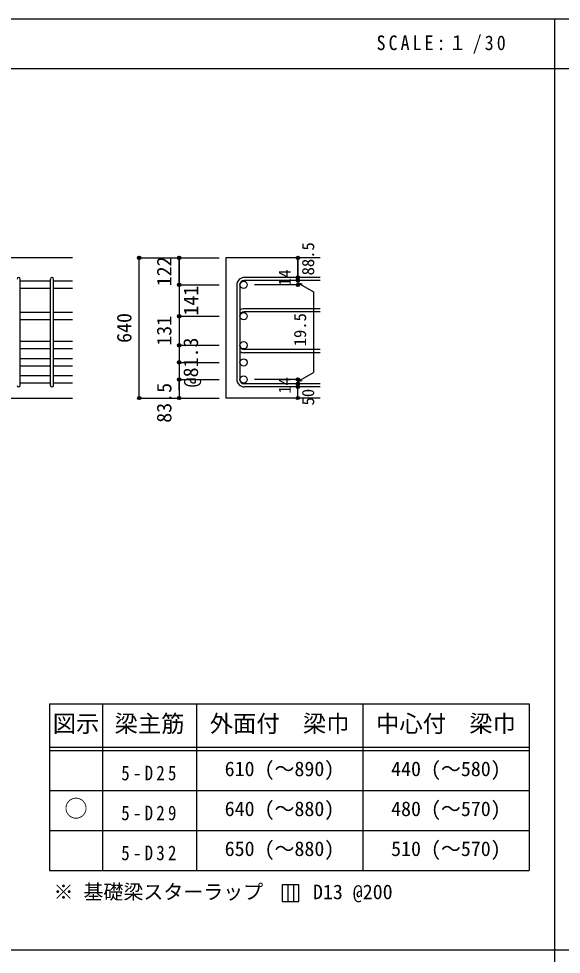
# Model space of a CAD drawing. Units: millimetres at full size, sheet at 1:30, with parts at other scales. Extents: x -5973 to 5954, y -4195 to 4201.
# Drawn here: x -3539 to -1094, y -15 to 4201 of the extents above; entities that cross this region are included whole.
import ezdxf
from ezdxf.enums import TextEntityAlignment as Align

# ---------------------------------------------------------------- set-up
doc = ezdxf.new("R2010")
doc.units = ezdxf.units.MM
doc.header["$LTSCALE"] = 30
doc.header["$PDMODE"] = 32
doc.header["$PDSIZE"] = 15
for name, color, linetype in [('0-1_躯体線', 2, 'Continuous'), ('0-5_基礎梁筋', 7, 'Continuous'), ('0-6_スタラップ筋', 7, 'Continuous'), ('0-D_寸法', 4, 'Continuous'), ('6-7_文字', 7, 'Continuous'), ('6-E_枠', 7, 'Continuous'), ('F-0_枠', 6, 'Continuous')]:
    doc.layers.add(name, color=color, linetype=linetype)
doc.styles.add('ＭＳ ゴシック', font='')
doc.styles.get('ＭＳ ゴシック').set_extended_font_data('MS Gothic')

msp = doc.modelspace()

# ---------------------------------------------------------------- linework, layer by layer
at = {"layer": '0-1_躯体線'}
for p, q in [((-3295.8, 3123.3), (-4895.8, 3123.3)), ((-2180.8, 3123.3), (-2605.8, 3123.3)), ((-2605.8, 3123.3), (-2605.8, 2491.8)), ((-3695.8, 2491.8), (-3295.8, 2491.8)), ((-2180.8, 2491.8), (-2605.8, 2491.8))]:
    msp.add_line(p, q, dxfattribs=at)
at = {"layer": '0-5_基礎梁筋'}
for p, q in [((-3395.8, 3018.1), (-3531.8, 3018.1)), ((-3295.8, 3018.1), (-3381.8, 3018.1)), ((-3395.8, 2985.1), (-3531.8, 2985.1)), ((-3295.8, 2985.1), (-3381.8, 2985.1)), ((-3395.8, 2876.8), (-3531.8, 2876.8)), ((-3295.8, 2876.8), (-3381.8, 2876.8)), ((-3395.8, 2843.8), (-3531.8, 2843.8)), ((-3295.8, 2843.8), (-3381.8, 2843.8)), ((-3395.8, 2745.8), (-3531.8, 2745.8)), ((-3295.8, 2745.8), (-3381.8, 2745.8)), ((-3395.8, 2712.8), (-3531.8, 2712.8)), ((-3295.8, 2712.8), (-3381.8, 2712.8)), ((-3395.8, 2668.8), (-3531.8, 2668.8)), ((-3295.8, 2668.8), (-3381.8, 2668.8)), ((-3395.8, 2635.8), (-3531.8, 2635.8)), ((-3295.8, 2635.8), (-3381.8, 2635.8)), ((-3395.8, 2591.8), (-3531.8, 2591.8)), ((-3295.8, 2591.8), (-3381.8, 2591.8)), ((-3395.8, 2558.8), (-3531.8, 2558.8)), ((-3295.8, 2558.8), (-3381.8, 2558.8))]:
    msp.add_line(p, q, dxfattribs=at)
at = {"layer": '0-5_基礎梁筋', "color": 3}
for centre in [(-2525.3, 3001.6), (-2525.3, 2860.3), (-2525.3, 2729.3), (-2525.3, 2652.3), (-2525.3, 2575.3)]:
    msp.add_circle(centre, 16.5, dxfattribs=at)
at = {"layer": '0-6_スタラップ筋'}
for p, q in [((-3531.8, 2548.8), (-3531.8, 3028.1)), ((-3395.8, 2548.8), (-3395.8, 3028.1)), ((-3381.8, 2548.8), (-3381.8, 3028.1)), ((-2555.8, 3001.6), (-2555.8, 2575.3)), ((-2541.8, 3001.6), (-2541.8, 2575.3)), ((-2180.8, 3035.1), (-2522.3, 3035.1)), ((-2180.8, 3021.1), (-2522.3, 3021.1)), ((-2180.8, 2893.8), (-2522.3, 2893.8)), ((-2180.8, 2879.8), (-2522.3, 2879.8)), ((-2180.8, 2709.8), (-2522.3, 2709.8)), ((-2180.8, 2695.8), (-2522.3, 2695.8)), ((-2180.8, 2555.8), (-2522.3, 2555.8)), ((-2180.8, 2541.8), (-2522.3, 2541.8))]:
    msp.add_line(p, q, dxfattribs=at)
for centre, radius, start, end in [((-3538.8, 3028.1), 7, 0, 180), ((-3388.8, 3028.1), 7, 0, 180), ((-2522.3, 3001.6), 33.5, 90, 180), ((-2522.3, 3001.6), 19.5, 90, 180), ((-2522.3, 2860.3), 33.5, 90, 125.59765), ((-2522.3, 2860.3), 19.5, 90, 180), ((-2522.3, 2729.3), 19.5, 180, 270), ((-2522.3, 2729.3), 33.5, 234.40235, 270), ((-2522.3, 2575.3), 33.5, 180, 270), ((-2522.3, 2575.3), 19.5, 180, 270), ((-3538.8, 2548.8), 7, 180, 0), ((-3388.8, 2548.8), 7, 180, 0)]:
    msp.add_arc(centre, radius, start, end, dxfattribs=at)
at = {"layer": '0-D_寸法'}
for p, q in [((-2995.8, 3123.3), (-2815.8, 3123.3)), ((-2995.8, 3123.3), (-2815.8, 3123.3)), ((-2995.8, 2491.8), (-2995.8, 3123.3)), ((-2995.8, 2491.8), (-2995.8, 3123.3)), ((-2815.8, 3001.6), (-2815.8, 3123.3)), ((-2815.8, 3123.3), (-2635.8, 3123.3)), ((-2815.8, 3123.3), (-2635.8, 3123.3)), ((-2815.8, 3001.6), (-2815.8, 3123.3)), ((-2815.8, 3001.6), (-2635.8, 3001.6)), ((-2815.8, 3001.6), (-2635.8, 3001.6)), ((-2815.8, 3001.6), (-2815.8, 2949.6)), ((-2815.8, 3001.6), (-2815.8, 2527.83)), ((-2815.8, 3001.6), (-2815.8, 2542.3)), ((-2280.8, 3001.6), (-2476.89, 3001.6)), ((-2280.8, 3021.1), (-2280.8, 3035.1)), ((-2280.8, 3021.1), (-2280.8, 3001.6)), ((-2280.8, 3011.35), (-2261.48, 3006.18)), ((-2280.8, 3011.35), (-2210.74, 2970.9)), ((-2210.74, 2970.9), (-2210.74, 2606)), ((-2815.8, 2860.3), (-2635.8, 2860.3)), ((-2815.8, 2860.3), (-2635.8, 2860.3)), ((-2815.8, 2860.3), (-2815.8, 2575.3)), ((-2815.8, 2729.3), (-2635.8, 2729.3)), ((-2815.8, 2652.3), (-2635.8, 2652.3)), ((-2815.8, 2575.3), (-2635.8, 2575.3)), ((-2280.8, 2575.3), (-2476.89, 2575.3)), ((-2280.8, 2565.55), (-2210.74, 2606)), ((-2280.8, 2555.8), (-2280.8, 2575.3)), ((-2280.8, 2565.55), (-2261.48, 2570.73)), ((-2280.8, 2541.8), (-2280.8, 2555.8)), ((-2280.8, 2491.8), (-2280.8, 2541.8)), ((-2995.8, 2491.8), (-2815.8, 2491.8)), ((-2815.8, 2491.8), (-2635.8, 2491.8))]:
    msp.add_line(p, q, dxfattribs=at)
for points in [[(-2815.8, 3123.3), (-2815.8, 3001.6), (-2815.8, 2860.3)], [(-2280.8, 3123.3), (-2280.8, 3035.1), (-2280.8, 3123.3)], [(-2815.8, 2527.83), (-2815.8, 2575.3), (-2815.8, 2491.8)]]:
    msp.add_lwpolyline(points, dxfattribs=at)
for centre, radius in [((-2995.8, 3123.3), 8), ((-2995.8, 3123.3), 7.2), ((-2995.8, 3123.3), 6.4), ((-2995.8, 3123.3), 5.6), ((-2995.8, 3123.3), 4.8), ((-2995.8, 3123.3), 4), ((-2995.8, 3123.3), 3.2), ((-2995.8, 3123.3), 2.4), ((-2995.8, 3123.3), 1.6), ((-2995.8, 3123.3), 0.8), ((-2815.8, 3123.3), 8), ((-2815.8, 3123.3), 7.2), ((-2815.8, 3123.3), 6.4), ((-2815.8, 3123.3), 5.6), ((-2815.8, 3123.3), 4.8), ((-2815.8, 3123.3), 4), ((-2815.8, 3123.3), 3.2), ((-2815.8, 3123.3), 2.4), ((-2815.8, 3123.3), 1.6), ((-2815.8, 3123.3), 0.8), ((-2280.8, 3123.3), 4), ((-2280.8, 3123.3), 3.6), ((-2280.8, 3123.3), 3.2), ((-2280.8, 3123.3), 2.8), ((-2280.8, 3123.3), 2.4), ((-2280.8, 3123.3), 2), ((-2280.8, 3123.3), 1.6), ((-2280.8, 3123.3), 1.2), ((-2280.8, 3123.3), 0.8), ((-2280.8, 3123.3), 0.4), ((-2280.8, 3035.1), 4), ((-2280.8, 3035.1), 3.6), ((-2280.8, 3035.1), 3.2), ((-2280.8, 3035.1), 2.8), ((-2280.8, 3035.1), 2.4), ((-2280.8, 3035.1), 2), ((-2280.8, 3035.1), 1.6), ((-2280.8, 3035.1), 1.2), ((-2280.8, 3035.1), 0.8), ((-2815.8, 3001.6), 8), ((-2815.8, 3001.6), 7.2), ((-2815.8, 3001.6), 6.4), ((-2815.8, 3001.6), 5.6), ((-2815.8, 3001.6), 4.8), ((-2815.8, 3001.6), 4), ((-2815.8, 3001.6), 3.2), ((-2815.8, 3001.6), 2.4), ((-2815.8, 3001.6), 1.6), ((-2815.8, 3001.6), 0.8), ((-2280.8, 3021.1), 4), ((-2280.8, 3001.6), 4), ((-2280.8, 3021.1), 3.6), ((-2280.8, 3001.6), 3.6), ((-2280.8, 3021.1), 3.2), ((-2280.8, 3001.6), 3.2), ((-2280.8, 3021.1), 2.8), ((-2280.8, 3001.6), 2.8), ((-2280.8, 3021.1), 2.4), ((-2280.8, 3001.6), 2.4), ((-2280.8, 3021.1), 2), ((-2280.8, 3001.6), 2), ((-2280.8, 3021.1), 1.6), ((-2280.8, 3001.6), 1.6), ((-2280.8, 3021.1), 1.2), ((-2280.8, 3001.6), 1.2), ((-2280.8, 3021.1), 0.8), ((-2280.8, 3001.6), 0.8), ((-2280.8, 3035.1), 0.4), ((-2280.8, 3021.1), 0.4), ((-2280.8, 3001.6), 0.4), ((-2815.8, 2860.3), 8), ((-2815.8, 2860.3), 7.2), ((-2815.8, 2860.3), 6.4), ((-2815.8, 2860.3), 5.6), ((-2815.8, 2860.3), 4.8), ((-2815.8, 2860.3), 4), ((-2815.8, 2860.3), 3.2), ((-2815.8, 2860.3), 2.4), ((-2815.8, 2860.3), 1.6), ((-2815.8, 2860.3), 0.8), ((-2815.8, 2729.3), 8), ((-2815.8, 2729.3), 7.2), ((-2815.8, 2729.3), 6.4), ((-2815.8, 2729.3), 5.6), ((-2815.8, 2729.3), 4.8), ((-2815.8, 2729.3), 4), ((-2815.8, 2729.3), 3.2), ((-2815.8, 2729.3), 2.4), ((-2815.8, 2729.3), 1.6), ((-2815.8, 2729.3), 0.8), ((-2815.8, 2652.3), 8), ((-2815.8, 2652.3), 7.2), ((-2815.8, 2652.3), 6.4), ((-2815.8, 2652.3), 5.6), ((-2815.8, 2652.3), 4.8), ((-2815.8, 2652.3), 4), ((-2815.8, 2652.3), 3.2), ((-2815.8, 2652.3), 2.4), ((-2815.8, 2652.3), 1.6), ((-2815.8, 2652.3), 0.8), ((-2815.8, 2575.3), 8), ((-2815.8, 2575.3), 7.2), ((-2815.8, 2575.3), 6.4), ((-2815.8, 2575.3), 5.6), ((-2815.8, 2575.3), 4.8), ((-2815.8, 2575.3), 4), ((-2815.8, 2575.3), 3.2), ((-2815.8, 2575.3), 2.4), ((-2815.8, 2575.3), 1.6), ((-2815.8, 2575.3), 0.8), ((-2280.8, 2575.3), 4), ((-2280.8, 2575.3), 3.6), ((-2280.8, 2575.3), 3.2), ((-2280.8, 2575.3), 2.8), ((-2280.8, 2575.3), 2.4), ((-2280.8, 2575.3), 2), ((-2280.8, 2575.3), 1.6), ((-2280.8, 2575.3), 1.2), ((-2280.8, 2575.3), 0.8), ((-2280.8, 2575.3), 0.4), ((-2280.8, 2555.8), 4), ((-2280.8, 2541.8), 4), ((-2280.8, 2555.8), 3.6), ((-2280.8, 2541.8), 3.6), ((-2280.8, 2555.8), 3.2), ((-2280.8, 2541.8), 3.2), ((-2280.8, 2555.8), 2.8), ((-2280.8, 2541.8), 2.8), ((-2280.8, 2555.8), 2.4), ((-2280.8, 2541.8), 2.4), ((-2280.8, 2555.8), 2), ((-2280.8, 2541.8), 2), ((-2280.8, 2555.8), 1.6), ((-2280.8, 2541.8), 1.6), ((-2280.8, 2555.8), 1.2), ((-2280.8, 2541.8), 1.2), ((-2280.8, 2555.8), 0.8), ((-2280.8, 2541.8), 0.8), ((-2280.8, 2555.8), 0.4), ((-2280.8, 2541.8), 0.4), ((-2995.8, 2491.8), 7.2), ((-2995.8, 2491.8), 6.4), ((-2995.8, 2491.8), 5.6), ((-2995.8, 2491.8), 4.8), ((-2995.8, 2491.8), 4), ((-2995.8, 2491.8), 3.2), ((-2995.8, 2491.8), 2.4), ((-2995.8, 2491.8), 1.6), ((-2995.8, 2491.8), 0.8), ((-2815.8, 2491.8), 7.2), ((-2815.8, 2491.8), 6.4), ((-2815.8, 2491.8), 5.6), ((-2815.8, 2491.8), 4.8), ((-2815.8, 2491.8), 4), ((-2815.8, 2491.8), 3.2), ((-2815.8, 2491.8), 2.4), ((-2815.8, 2491.8), 1.6), ((-2815.8, 2491.8), 0.8), ((-2280.8, 2491.8), 4), ((-2280.8, 2491.8), 3.6), ((-2280.8, 2491.8), 3.2), ((-2280.8, 2491.8), 2.8), ((-2280.8, 2491.8), 2.4), ((-2280.8, 2491.8), 2), ((-2280.8, 2491.8), 1.6), ((-2280.8, 2491.8), 1.2), ((-2280.8, 2491.8), 0.8), ((-2280.8, 2491.8), 0.4)]:
    msp.add_circle(centre, radius, dxfattribs=at)
at = {"layer": '0-D_寸法', "color": 7}
for p in [(-2995.8, 3123.3), (-2815.8, 3123.3), (-2280.8, 3123.3), (-2280.8, 3035.1), (-2815.8, 3001.6), (-2280.8, 3021.1), (-2280.8, 3001.6), (-2815.8, 2860.3), (-2815.8, 2729.3), (-2815.8, 2652.3), (-2815.8, 2575.3), (-2280.8, 2575.3), (-2280.8, 2555.8), (-2280.8, 2541.8), (-2995.8, 2491.8), (-2815.8, 2491.8), (-2280.8, 2491.8)]:
    msp.add_point(p, dxfattribs=at)
at = {"layer": '6-7_文字'}
for p, q in [((-2325.9, 298.38), (-2325.9, 223.38)), ((-2300.9, 298.38), (-2300.9, 223.38))]:
    msp.add_line(p, q, dxfattribs=at)
msp.add_lwpolyline([(-2350.9, 223.38), (-2275.9, 223.38), (-2275.9, 298.38), (-2350.9, 298.38)], close=True, dxfattribs=at)
at = {"layer": '6-E_枠', "color": 3}
for p, q in [((-3400.52, 1112.77), (-3400.52, 362.77)), ((-3400.52, 1112.77), (-1238, 1112.77)), ((-1238, 1112.77), (-1238, 362.77)), ((-3400.52, 362.77), (-1238, 362.77))]:
    msp.add_line(p, q, dxfattribs=at)
at = {"layer": '6-E_枠'}
for p, q in [((-3160.52, 1112.77), (-3160.52, 362.77)), ((-2738, 1112.77), (-2738, 362.77)), ((-1988, 1112.77), (-1988, 362.77)), ((-3400.52, 917.77), (-1238, 917.77)), ((-3400.52, 902.77), (-1238, 902.77)), ((-3400.52, 722.77), (-1238, 722.77)), ((-3400.52, 542.77), (-1238, 542.77))]:
    msp.add_line(p, q, dxfattribs=at)
at = {"layer": 'F-0_枠'}
msp.add_line((-5972.88, 4201.15), (5954.1, 4201.15), dxfattribs=at)
at = {"layer": 'F-0_枠', "color": 2}
for p, q in [((-1124.64, 4201.15), (-1124.64, -4195.24)), ((-5972.88, 3976.15), (3723.6, 3976.15)), ((3723.6, 2.95), (-5972.88, 2.95))]:
    msp.add_line(p, q, dxfattribs=at)

# ---------------------------------------------------------------- texts
at = {"layer": '0-D_寸法', "style": 'ＭＳ ゴシック'}
for s, height, p in [('88.5', 54.99, (-2190.8, 3044.3)), ('122', 65.98, (-2830.8, 2994.95)), ('14', 54.99, (-2296.03, 2996.44)), ('141', 65.98, (-2709.97, 2862.81)), ('640', 65.98, (-3010.8, 2740.05)), ('19.5', 54.99, (-2227.09, 2724.72)), ('131', 65.98, (-2830.8, 2727.3)), ('@81.3', 65.98, (-2710.8, 2539.8)), ('14', 54.99, (-2296.06, 2511.12)), ('83.5', 65.98, (-2830.8, 2380.3)), ('50', 54.99, (-2190.8, 2458.3))]:
    msp.add_text(s, height=height, rotation=90, dxfattribs=at).set_placement(p, align=Align.BOTTOM_LEFT)
at = {"layer": '6-7_文字', "color": 2, "style": 'ＭＳ ゴシック'}
for s, p in [('図示', (-3385.52, 962.77)), ('梁主筋', (-3106.76, 962.77)), ('外面付\u3000梁巾', (-2678, 962.77)), ('中心付\u3000梁巾', (-1928, 962.77)), ('○', (-3333.02, 580.27))]:
    msp.add_text(s, height=76.98, dxfattribs=at).set_placement(p, align=Align.BOTTOM_LEFT)
at = {"layer": '6-7_文字', "style": 'ＭＳ ゴシック'}
for s, p in [('610 (～890)', (-2610.5, 767.77)), ('440 (～580)', (-1860.5, 767.77)), ('640 (～880)', (-2610.5, 587.77)), ('480 (～570)', (-1860.5, 587.77)), ('650 (～880)', (-2610.5, 407.77)), ('510 (～570)', (-1860.5, 407.77)), ('※ 基礎梁スターラップ     D13 @200', (-3381.96, 213.19))]:
    msp.add_text(s, height=65.98, dxfattribs=at).set_placement(p, align=Align.BOTTOM_LEFT)
at = {"layer": '6-7_文字', "color": 2, "insert": (-1925.98, 4043.65), "char_height": 65.98, "attachment_point": 7, "style": 'ＭＳ ゴシック'}
msp.add_mtext('\\T1.34;\\W0.9;SCALE:１/30', dxfattribs=at)
at = {"layer": '6-7_文字', "char_height": 65.98, "attachment_point": 7, "style": 'ＭＳ ゴシック'}
for s, insert in [('\\T1.38;\\W0.85;5-D25', (-3076.76, 767.77)), ('\\T1.38;\\W0.85;5-D29', (-3076.76, 587.77)), ('\\T1.38;\\W0.85;5-D32', (-3076.76, 407.77))]:
    msp.add_mtext(s, dxfattribs=dict(at, insert=insert))

doc.saveas('drawing.dxf')
